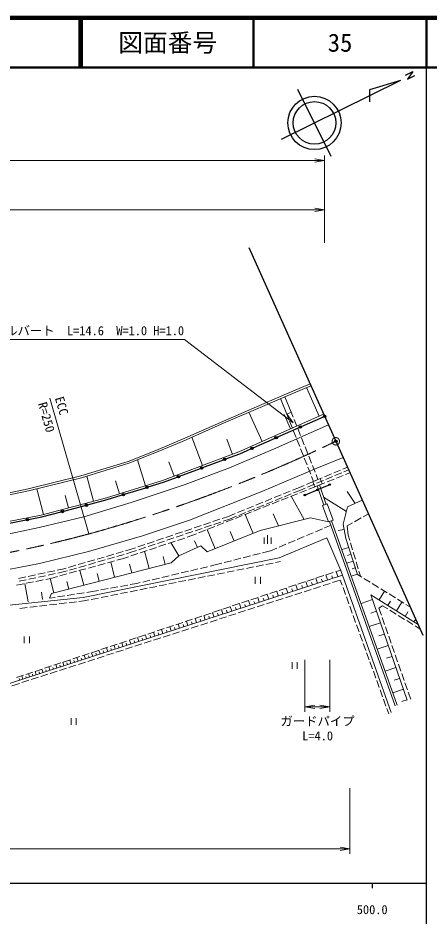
# Model space of a CAD drawing. Units: millimetres, scale not verified. Extents: x 40000 to 680000, y 20000 to 380000.
# Drawn here: x 496328 to 579500, y 198357 to 380000 of the extents above; entities that cross this region are included whole.
import ezdxf
from ezdxf.enums import TextEntityAlignment as Align

# ---------------------------------------------------------------- set-up
doc = ezdxf.new("R2010")
doc.units = ezdxf.units.MM
doc.header["$LTSCALE"] = 1000
doc.header["$PDMODE"] = 32
doc.header["$PDSIZE"] = 500
doc.linetypes.add('CHAIN', pattern=[18.5, 12, -1.5, 3.5, -1.5])
for name, color, linetype, lineweight in [('M-BMK', 2, 'CHAIN', 13), ('M-BMK-OTRS', 5, 'Continuous', 25), ('M-BMK-SRVR', 3, 'Continuous', 25), ('M-STR-HTXT', 7, 'Continuous', 13), ('M-STR-STRC', 7, 'Continuous', 25), ('M-TTL', 2, 'Continuous', 140), ('M-TTL-BAND', 7, 'Continuous', 25), ('M-TTL-LINE', 7, 'Continuous', 50), ('M-WORK', 1, 'Continuous', 13)]:
    doc.layers.add(name, color=color, linetype=linetype, lineweight=lineweight)
doc.layers.add('M-OTRS', color=6, linetype='Continuous')
doc.layers.add('M-TTL-TXT', color=7, linetype='Continuous')
doc.styles.add('ＭＳ ゴシック', font='')
doc.styles.get('ＭＳ ゴシック').set_extended_font_data('MS Gothic')

# ---------------------------------------------------------------- blocks, each defined once
blk = doc.blocks.new('open_arrow')
at = {"color": 0, "linetype": 'Continuous', "lineweight": -2}
blk.add_lwpolyline([(7.5, 1.25), (0, 0), (7.5, -1.25)], dxfattribs=at)

msp = doc.modelspace()

# ---------------------------------------------------------------- linework, layer by layer
at = {"layer": 'M-BMK'}
msp.add_circle((560644, 294374), 750, dxfattribs=at)
for centre, radius, start, end in [((430745, 564793), 300000, 285.44928, 295.65788), ((445965, 517117), 250000, 274.69067, 284.99788)]:
    msp.add_arc(centre, radius, start, end, dxfattribs=at)
at = {"layer": 'M-BMK-OTRS'}
for p, q in [((543024, 333565), (560644, 294374)), ((560644, 294374), (578264, 255183))]:
    msp.add_line(p, q, dxfattribs=at)
at = {"layer": 'M-BMK-SRVR'}
for p, q in [((574751, 368411), (576242, 369148)), ((576242, 369148), (575130, 367635)), ((573703, 367368), (549561, 355428)), ((573703, 367368), (567431, 365468)), ((575130, 367635), (576622, 368383)), ((559664, 352011), (552977, 365531)), ((567431, 365468), (567421, 363059))]:
    msp.add_line(p, q, dxfattribs=at)
for radius in [5387, 4309]:
    msp.add_circle((556320, 358771), radius, dxfattribs=at)
at = {"layer": 'M-OTRS'}
msp.add_point((560644, 294374), dxfattribs=at)
at = {"layer": 'M-STR-HTXT'}
for p, q in [((406843, 351200), (558367, 351200)), ((558367, 334490), (558367, 352200)), ((406843, 341200), (558367, 341200)), ((510661, 275633), (502804, 303132)), ((552027, 298085), (550806, 299779)), ((554370, 250174), (554370, 239680)), ((559405, 250174), (559405, 239680)), ((554370, 240680), (559405, 240680)), ((563505, 224250), (563505, 210930)), ((418893, 211930), (563505, 211930))]:
    msp.add_line(p, q, dxfattribs=at)
msp.add_lwpolyline([(552027, 298085), (530000, 315000), (487500, 315000)], dxfattribs=at)
at = {"layer": 'M-STR-STRC'}
for p, q in [((553695, 297378), (558138, 299338)), ((548794, 295216), (553238, 297176)), ((543894, 293053), (548337, 295014)), ((541215, 291871), (543436, 292851)), ((533716, 289066), (537931, 290643)), ((538399, 290818), (541215, 291871)), ((529033, 287314), (533248, 288891)), ((525749, 286085), (528565, 287139)), ((522678, 285139), (525749, 286085)), ((557026, 284623), (559267, 285572)), ((514351, 282572), (517422, 283519)), ((517900, 283666), (522200, 284991)), ((554508, 283558), (556749, 284506)), ((510413, 281530), (514351, 282572)), ((501158, 279081), (505096, 280123)), ((505579, 280251), (509930, 281402)), ((493584, 277610), (498001, 278468)), ((498492, 278563), (501158, 279081))]:
    msp.add_line(p, q, dxfattribs=at)
for centre, radius in [((558367, 299439), 250), ((558367, 299439), 200), ((558367, 299439), 150), ((558367, 299439), 100), ((553466, 297277), 250), ((553466, 297277), 200), ((553466, 297277), 150), ((553466, 297277), 100), ((548566, 295115), 250), ((548566, 295115), 200), ((548566, 295115), 150), ((548566, 295115), 100), ((543665, 292952), 250), ((543665, 292952), 200), ((543665, 292952), 150), ((543665, 292952), 100), ((538165, 290730), 250), ((538165, 290730), 200), ((538165, 290730), 150), ((538165, 290730), 100), ((533482, 288978), 250), ((533482, 288978), 200), ((533482, 288978), 150), ((533482, 288978), 100), ((528799, 287226), 250), ((528799, 287226), 200), ((528799, 287226), 150), ((528799, 287226), 100), ((522439, 285065), 250), ((522439, 285065), 200), ((522439, 285065), 150), ((559405, 285630), 150), ((559405, 285630), 120), ((559405, 285630), 100), ((517661, 283592), 250), ((517661, 283592), 200), ((517661, 283592), 150), ((517661, 283592), 100), ((522439, 285065), 100), ((554370, 283499), 150), ((554370, 283499), 120), ((554370, 283499), 100), ((556887, 284565), 150), ((556887, 284565), 120), ((556887, 284565), 100), ((510171, 281466), 250), ((510171, 281466), 200), ((510171, 281466), 150), ((510171, 281466), 100), ((505338, 280187), 250), ((505338, 280187), 200), ((505338, 280187), 150), ((505338, 280187), 100), ((498247, 278515), 250), ((498247, 278515), 200), ((498247, 278515), 150), ((498247, 278515), 100)]:
    msp.add_circle(centre, radius, dxfattribs=at)
at = {"layer": 'M-TTL'}
msp.add_line((680000, 380000), (40000, 380000), dxfattribs=at)
at = {"layer": 'M-TTL-BAND'}
for p, q in [((579000, 20000), (579000, 370000)), ((40000, 205000), (579000, 205000)), ((568000, 205000), (568000, 204000))]:
    msp.add_line(p, q, dxfattribs=at)
at = {"layer": 'M-TTL-LINE'}
for p, q in [((508747, 380000), (508747, 370000)), ((509247, 380000), (509247, 370000)), ((543997, 380000), (543997, 370000)), ((579000, 380000), (579000, 370000)), ((40000, 370000), (680000, 370000))]:
    msp.add_line(p, q, dxfattribs=at)
at = {"layer": 'M-WORK'}
for p, q in [((550172, 303762), (555427, 305978)), ((550330, 303394), (555583, 305609)), ((557263, 299456), (554689, 305228)), ((545648, 301804), (550172, 303762)), ((545807, 301437), (550330, 303394)), ((550330, 303394), (551615, 300270)), ((537295, 298193), (545648, 301804)), ((550702, 299895), (549424, 303002)), ((537455, 297827), (545807, 301437)), ((541019, 292213), (558176, 299864)), ((545720, 294309), (543069, 300253)), ((551491, 296883), (550205, 299769)), ((551615, 300270), (550702, 299895)), ((551104, 298887), (550702, 299895)), ((551615, 300270), (552014, 299266)), ((529617, 294800), (537295, 298193)), ((551846, 297030), (551290, 298423)), ((552198, 298801), (552752, 297407)), ((529776, 294433), (537455, 297827)), ((548049, 292802), (559156, 297685)), ((552587, 295172), (552031, 296566)), ((552937, 296943), (553491, 295549)), ((524222, 292516), (529617, 294800)), ((524373, 292146), (529776, 294433)), ((533643, 289468), (531510, 295199)), ((539743, 291738), (538608, 294788)), ((553329, 293315), (552773, 294708)), ((553675, 295084), (554229, 293690)), ((518632, 290319), (524222, 292516)), ((539098, 289005), (548049, 292802)), ((554070, 291457), (553514, 292851)), ((554414, 293225), (554968, 291831)), ((518764, 289941), (524373, 292146)), ((525586, 286470), (541019, 292213)), ((554811, 289600), (554255, 290993)), ((555152, 291367), (555706, 289973)), ((556796, 288910), (562111, 291113)), ((509061, 287361), (518632, 290319)), ((509167, 286975), (518764, 289941)), ((522116, 285394), (520494, 290621)), ((527912, 287336), (526846, 290201)), ((530147, 285609), (539098, 289005)), ((545687, 284248), (556796, 288910)), ((555553, 287742), (554997, 289136)), ((555891, 289508), (556445, 288114)), ((562052, 288766), (563001, 289166)), ((498381, 284772), (509061, 287361)), ((511630, 282258), (510289, 287322)), ((556140, 286271), (555738, 287278)), ((556524, 286433), (557906, 287016)), ((556629, 287649), (557028, 286646)), ((558367, 287210), (559749, 287794)), ((558598, 286657), (559980, 287240)), ((560209, 287988), (561591, 288571)), ((560441, 287435), (561823, 288018)), ((560763, 286920), (562156, 287474)), ((562284, 288212), (563234, 288613)), ((562621, 287659), (563505, 288011)), ((498470, 284382), (509167, 286975)), ((514231, 282947), (525586, 286470)), ((516889, 283771), (516078, 286385)), ((519238, 282012), (530147, 285609)), ((553272, 285060), (554221, 285461)), ((554681, 285655), (556063, 286238)), ((554913, 285102), (556295, 285685)), ((555187, 284704), (556581, 285258)), ((555972, 286200), (557460, 286828)), ((556412, 285156), (555972, 286200)), ((557900, 285784), (556412, 285156)), ((556756, 285879), (558138, 286463)), ((556849, 285376), (558207, 281462)), ((557045, 285443), (558439, 285997)), ((557321, 285540), (558679, 281626)), ((557460, 286828), (557900, 285784)), ((558904, 286182), (560298, 286736)), ((488266, 282619), (498381, 284772)), ((488347, 282227), (498470, 284382)), ((501503, 279575), (500123, 284783)), ((506566, 280917), (505896, 283448)), ((531034, 278414), (545687, 284248)), ((548171, 282978), (549559, 283545)), ((550022, 283734), (551411, 284301)), ((550242, 283176), (551631, 283742)), ((551470, 283226), (552864, 283781)), ((551874, 284490), (553272, 285060)), ((552094, 283931), (553502, 284506)), ((553328, 283965), (554722, 284519)), ((553502, 284506), (554452, 284907)), ((564548, 281822), (562931, 284215)), ((501049, 279455), (514231, 282947)), ((509661, 279133), (519238, 282012)), ((544467, 281467), (545856, 282033)), ((545894, 281010), (547288, 281564)), ((546319, 282222), (547708, 282789)), ((546539, 281664), (547927, 282231)), ((547753, 281749), (549147, 282303)), ((548390, 282420), (549779, 282987)), ((549611, 282488), (551005, 283042)), ((554264, 278590), (551614, 283284)), ((557955, 281367), (558911, 281709)), ((562768, 280172), (558176, 283075)), ((558911, 281709), (560086, 278427)), ((566001, 282459), (563004, 281144)), ((538903, 279196), (540301, 279766)), ((540764, 279955), (542153, 280522)), ((540984, 279397), (542372, 279964)), ((542177, 279533), (543571, 280087)), ((542616, 280711), (544004, 281278)), ((542835, 280152), (544224, 280719)), ((544036, 280271), (545429, 280826)), ((544687, 280908), (546076, 281475)), ((559129, 278085), (557955, 281367)), ((563004, 281144), (562155, 277642)), ((485421, 276388), (501049, 279455)), ((500616, 276937), (509661, 279133)), ((521524, 275244), (531034, 278414)), ((533852, 277493), (535273, 277972)), ((535747, 278132), (537169, 278611)), ((535942, 277564), (537363, 278043)), ((537642, 278771), (538903, 279196)), ((537837, 278203), (539113, 278633)), ((538460, 278055), (539854, 278609)), ((539113, 278633), (540521, 279208)), ((540318, 278794), (541712, 279348)), ((543883, 275751), (542329, 279593)), ((545303, 276325), (555548, 278914)), ((549041, 277270), (547932, 279698)), ((555548, 278914), (559129, 278085)), ((560086, 278427), (559129, 278085)), ((559389, 278178), (572669, 240887)), ((559766, 278313), (573046, 241021)), ((564449, 278118), (565751, 278864)), ((566184, 279113), (567235, 279715)), ((489427, 274619), (500616, 276937)), ((530062, 276215), (531483, 276694)), ((530256, 275647), (531677, 276126)), ((531957, 276854), (533378, 277333)), ((532151, 276286), (533573, 276765)), ((532884, 275839), (534278, 276393)), ((534046, 276925), (535468, 277404)), ((534601, 271997), (545303, 276325)), ((536199, 272643), (534626, 276531)), ((534743, 276578), (536137, 277132)), ((536601, 277316), (537995, 277870)), ((540041, 274197), (539264, 276118)), ((556534, 276074), (557917, 276655)), ((558378, 276848), (559669, 277391)), ((562353, 276537), (561129, 276318)), ((562155, 277642), (562683, 274694)), ((562965, 277267), (564016, 277869)), ((563139, 275374), (562965, 277267)), ((510601, 272073), (521524, 275244)), ((524376, 274298), (525797, 274777)), ((526271, 274937), (527693, 275416)), ((526466, 274369), (527887, 274849)), ((528166, 275576), (529588, 276055)), ((528361, 275008), (529782, 275487)), ((528636, 274341), (530059, 274813)), ((530534, 274970), (531535, 275303)), ((531535, 275303), (532420, 275654)), ((546144, 273661), (546144, 274886)), ((546844, 273661), (546844, 275411)), ((547544, 273661), (547544, 274886)), ((549193, 270815), (558845, 274878)), ((551002, 273751), (552385, 274332)), ((552846, 274526), (554229, 275106)), ((554690, 275300), (556073, 275881)), ((558845, 274878), (561640, 268232)), ((562683, 274694), (564999, 267467)), ((563452, 274336), (563139, 275374)), ((518851, 272435), (520112, 272861)), ((520586, 273020), (522007, 273499)), ((520780, 272453), (522201, 272932)), ((522481, 273659), (523902, 274138)), ((522675, 273092), (524097, 273571)), ((522941, 272451), (524365, 272924)), ((524570, 273730), (525992, 274210)), ((524839, 273081), (526263, 273553)), ((526737, 273711), (528161, 274183)), ((528866, 271182), (527273, 273888)), ((528902, 271214), (533318, 273215)), ((532679, 272925), (532076, 274254)), ((533318, 273215), (534601, 271997)), ((547405, 272241), (548696, 272784)), ((549157, 272977), (550541, 273558)), ((563248, 272930), (561843, 272479)), ((564028, 272421), (563596, 273858)), ((500664, 269649), (510601, 272073)), ((509501, 262773), (549193, 270815)), ((512338, 270552), (513779, 270969)), ((514259, 271108), (515700, 271524)), ((514421, 270530), (515862, 270947)), ((516180, 271663), (517621, 272080)), ((516343, 271086), (517784, 271502)), ((516352, 270340), (517668, 270702)), ((517668, 270702), (518670, 271034)), ((518102, 272219), (518851, 272435)), ((518264, 271641), (519030, 271863)), ((519030, 271863), (520306, 272293)), ((519144, 271192), (520568, 271664)), ((521043, 271822), (522466, 272294)), ((522853, 268644), (521963, 272127)), ((526094, 269472), (525680, 271093)), ((527293, 269778), (528902, 271214)), ((539984, 270339), (541437, 270711)), ((541921, 270835), (543374, 271208)), ((543858, 271332), (545311, 271705)), ((545796, 271829), (547405, 272241)), ((563699, 271524), (562996, 271299)), ((564604, 270506), (564172, 271942)), ((489581, 267518), (500664, 269649)), ((503104, 263600), (527293, 269778)), ((506574, 268885), (508015, 269302)), ((508495, 269441), (509936, 269858)), ((508657, 268863), (510098, 269280)), ((510416, 269997), (511857, 270413)), ((510568, 268746), (512014, 269144)), ((510579, 269419), (512020, 269836)), ((512496, 269277), (513942, 269675)), ((512500, 269974), (513941, 270391)), ((514424, 269808), (515870, 270207)), ((515887, 266865), (515089, 269991)), ((519370, 267755), (518925, 269496)), ((533240, 268666), (534700, 269010)), ((535187, 269124), (535953, 269305)), ((535953, 269305), (537562, 269718)), ((538046, 269842), (539499, 270214)), ((542546, 268673), (544017, 268968)), ((544507, 269066), (545978, 269361)), ((546468, 269459), (547939, 269754)), ((548429, 269852), (549450, 270057)), ((564149, 270119), (562834, 269697)), ((565180, 268591), (564748, 270027)), ((561966, 267312), (490368, 244016)), ((498381, 267063), (499849, 267372)), ((500338, 267475), (501806, 267784)), ((500464, 266888), (501931, 267198)), ((502295, 267887), (503763, 268197)), ((502421, 267301), (503888, 267610)), ((502986, 266656), (504302, 267019)), ((504253, 268300), (505344, 268530)), ((504378, 267713), (505489, 267947)), ((504784, 267152), (506230, 267550)), ((505344, 268530), (506093, 268747)), ((505489, 267947), (506256, 268169)), ((506712, 267683), (508158, 268081)), ((506736, 268308), (508177, 268724)), ((508640, 268214), (510086, 268613)), ((509635, 265268), (508867, 268277)), ((512761, 266067), (512362, 267630)), ((525453, 266831), (526913, 267175)), ((527400, 267289), (528860, 267634)), ((529347, 267748), (530807, 268092)), ((531293, 268207), (532753, 268551)), ((534702, 267100), (536173, 267395)), ((536663, 267493), (538134, 267788)), ((538624, 267887), (540095, 268181)), ((540585, 268280), (542056, 268575)), ((556761, 266734), (558184, 267206)), ((558952, 266331), (558620, 267351)), ((558659, 267364), (560082, 267836)), ((559984, 266667), (559816, 267183)), ((560557, 267994), (561596, 268338)), ((561016, 267003), (560680, 268035)), ((561640, 268232), (571823, 239491)), ((564993, 267487), (563761, 267093)), ((564571, 268803), (563913, 268592)), ((564999, 267467), (565893, 266915)), ((565636, 267074), (565324, 268112)), ((496054, 265263), (497525, 265559)), ((496424, 266650), (497892, 266960)), ((496550, 266063), (498017, 266373)), ((498363, 261893), (497727, 265599)), ((498015, 265657), (499486, 265953)), ((498507, 266476), (499974, 266785)), ((499976, 266051), (501446, 266347)), ((501937, 266445), (502986, 266656)), ((503618, 263732), (502877, 266634)), ((506626, 264500), (506242, 266004)), ((517051, 265026), (518527, 265294)), ((519019, 265384), (520307, 265618)), ((520307, 265618), (521073, 265798)), ((521560, 265913), (523020, 266257)), ((523507, 266372), (524967, 266716)), ((524897, 265134), (526368, 265429)), ((526858, 265528), (528329, 265823)), ((528819, 265921), (530290, 266216)), ((530780, 266314), (532251, 266609)), ((532741, 266707), (534212, 267002)), ((544331, 266953), (544331, 265553)), ((545381, 265553), (545381, 266953)), ((551066, 264845), (552490, 265317)), ((552903, 264363), (552582, 265348)), ((552964, 265474), (554388, 265947)), ((554896, 265011), (554571, 266008)), ((554862, 266104), (556286, 266577)), ((555904, 265339), (555740, 265843)), ((556912, 265667), (556584, 266675)), ((557932, 265999), (557766, 266509)), ((558046, 265179), (559474, 265638)), ((559950, 265791), (561540, 266303)), ((561540, 266303), (561922, 265250)), ((566319, 266652), (567595, 265863)), ((568020, 265601), (569296, 264812)), ((501316, 262400), (501062, 263876)), ((502734, 262643), (503104, 263600)), ((506294, 263199), (507776, 263431)), ((508270, 263508), (509752, 263739)), ((510246, 263816), (511335, 263987)), ((511335, 263987), (512623, 264221)), ((513115, 264310), (514591, 264579)), ((515083, 264668), (516559, 264936)), ((515093, 263169), (516563, 263464)), ((517054, 263562), (518524, 263857)), ((519014, 263955), (520485, 264250)), ((520975, 264348), (522446, 264643)), ((522936, 264741), (524407, 265036)), ((545371, 262955), (546795, 263427)), ((547063, 262463), (546754, 263414)), ((547269, 263585), (548693, 264057)), ((548987, 263089), (548674, 264051)), ((549168, 264215), (550591, 264687)), ((549960, 263406), (549802, 263892)), ((550933, 263722), (550617, 264695)), ((551918, 264043), (551758, 264535)), ((552334, 263341), (553762, 263800)), ((553899, 264687), (553737, 265185)), ((554238, 263954), (555666, 264413)), ((556142, 264566), (557570, 265026)), ((562092, 264780), (562604, 263370)), ((569380, 262282), (570487, 264055)), ((569721, 264549), (570997, 263761)), ((571423, 263498), (572699, 262709)), ((494568, 261242), (509501, 262773)), ((502734, 262643), (503823, 262813)), ((504317, 262891), (505800, 263122)), ((504676, 261505), (506166, 261677)), ((506663, 261734), (508153, 261906)), ((508650, 261963), (509660, 262079)), ((509660, 262079), (510680, 262284)), ((511171, 262382), (512641, 262677)), ((513132, 262776), (514602, 263070)), ((541575, 261695), (542998, 262168)), ((543282, 261233), (542980, 262162)), ((543473, 262325), (544897, 262797)), ((544222, 261539), (544069, 262008)), ((545162, 261844), (544856, 262784)), ((546112, 262154), (545958, 262629)), ((546623, 261503), (548051, 261963)), ((548025, 262776), (547868, 263257)), ((548527, 262116), (549955, 262575)), ((550431, 262728), (551858, 263188)), ((562774, 262900), (563286, 261490)), ((568071, 262357), (565734, 261552)), ((575083, 241997), (567745, 263303)), ((567745, 263303), (577295, 257338)), ((571149, 261177), (571701, 262062)), ((572918, 260072), (574023, 261841)), ((573124, 262447), (574400, 261658)), ((496729, 260589), (498219, 260761)), ((498715, 260818), (500206, 260990)), ((500702, 261047), (502192, 261219)), ((502689, 261276), (504179, 261448)), ((535880, 259806), (537304, 260278)), ((537774, 259441), (537483, 260337)), ((537778, 260435), (539202, 260908)), ((538682, 259736), (538534, 260190)), ((539589, 260031), (539294, 260938)), ((539677, 261065), (541100, 261538)), ((540507, 260330), (540357, 260789)), ((540911, 259665), (542339, 260125)), ((541425, 260628), (541126, 261546)), ((542353, 260931), (542202, 261395)), ((542815, 260278), (544243, 260737)), ((544719, 260891), (546147, 261350)), ((563457, 261020), (563968, 259610)), ((568876, 260020), (567707, 259618)), ((569355, 260640), (570109, 261118)), ((569855, 259206), (569355, 260640)), ((570109, 261118), (571152, 260472)), ((571576, 260208), (572851, 259418)), ((574682, 258970), (575234, 259852)), ((574825, 261395), (575720, 260843)), ((530185, 257916), (531609, 258388)), ((530725, 257147), (530447, 258003)), ((532084, 258546), (533507, 259018)), ((532457, 257711), (532175, 258576)), ((533333, 257996), (533190, 258434)), ((534209, 258281), (533924, 259156)), ((533982, 259176), (535406, 259648)), ((535095, 258569), (534951, 259012)), ((535200, 257828), (536627, 258287)), ((535981, 258857), (535693, 259743)), ((536878, 259149), (536732, 259597)), ((537103, 258440), (538531, 258900)), ((539007, 259053), (540435, 259512)), ((564139, 259140), (564651, 257730)), ((570514, 257318), (570020, 258734)), ((573276, 259154), (574551, 258363)), ((574976, 258100), (576250, 257309)), ((576447, 257867), (576802, 258435)), ((524491, 256026), (525914, 256499)), ((525651, 255496), (525382, 256322)), ((526487, 255768), (526351, 256186)), ((526389, 256656), (527813, 257129)), ((527323, 256040), (527051, 256876)), ((528168, 256315), (528031, 256738)), ((528287, 257286), (529711, 257759)), ((529014, 256590), (528739, 257436)), ((529488, 255990), (530916, 256449)), ((529870, 256869), (529731, 257297)), ((531392, 256602), (532820, 257062)), ((531591, 257429), (531450, 257862)), ((533296, 257215), (534724, 257674)), ((564821, 257260), (565333, 255850)), ((569681, 257683), (567393, 256895)), ((571172, 255429), (570678, 256845)), ((576675, 257045), (577718, 256399)), ((497599, 254928), (497599, 253528)), ((498649, 253528), (498649, 254928)), ((518796, 254137), (520220, 254609)), ((520752, 253902), (520493, 254700)), ((520694, 254767), (522118, 255239)), ((521559, 254165), (521428, 254568)), ((522366, 254427), (522104, 255234)), ((522592, 255397), (524016, 255869)), ((523183, 254693), (523050, 255101)), ((523999, 254959), (523733, 255775)), ((523776, 254152), (525204, 254611)), ((524825, 255227), (524691, 255641)), ((525680, 254765), (527108, 255224)), ((527584, 255377), (529012, 255837)), ((565503, 255380), (566015, 253970)), ((570469, 255395), (569325, 255001)), ((571831, 253541), (571337, 254957)), ((513101, 252247), (514525, 252720)), ((514482, 251862), (514235, 252623)), ((515000, 252877), (516423, 253350)), ((515252, 252113), (515127, 252498)), ((516022, 252363), (515772, 253133)), ((516801, 252617), (516675, 253006)), ((516898, 253507), (518321, 253979)), ((517580, 252870), (517327, 253649)), ((518065, 252314), (519493, 252774)), ((518369, 253127), (518240, 253521)), ((519157, 253383), (518901, 254172)), ((519955, 253643), (519825, 254042)), ((519969, 252927), (521397, 253386)), ((521872, 253539), (523300, 253999)), ((566186, 253500), (566697, 252090)), ((571257, 253107), (569017, 252336)), ((572489, 251652), (571995, 253069)), ((507407, 250358), (508830, 250830)), ((509305, 250988), (510729, 251460)), ((509969, 250394), (509730, 251129)), ((510712, 250636), (510591, 251007)), ((511203, 251617), (512627, 252090)), ((511456, 250878), (511214, 251621)), ((512208, 251122), (512085, 251498)), ((512353, 250476), (513781, 250936)), ((512960, 251367), (512715, 252119)), ((513721, 251615), (513597, 251995)), ((514257, 251089), (515685, 251548)), ((516161, 251701), (517589, 252161)), ((566868, 251620), (567380, 250210)), ((572029, 250867), (570908, 250481)), ((573148, 249764), (572654, 251180)), ((501712, 248468), (503136, 248941)), ((503610, 249098), (505034, 249570)), ((504192, 248514), (503964, 249215)), ((504902, 248745), (504786, 249100)), ((505611, 248976), (505380, 249685)), ((505508, 249728), (506932, 250200)), ((506329, 249209), (506212, 249568)), ((506642, 248638), (508069, 249098)), ((507047, 249443), (506813, 250161)), ((507773, 249679), (507655, 250042)), ((508499, 249916), (508263, 250642)), ((508545, 249251), (509973, 249711)), ((509234, 250155), (509114, 250522)), ((510449, 249864), (511877, 250323)), ((551794, 249735), (551794, 248335)), ((552844, 248335), (552844, 249735)), ((567550, 249740), (568062, 248330)), ((573806, 247875), (573313, 249292)), ((496017, 246579), (497441, 247051)), ((497915, 247208), (499339, 247681)), ((498680, 246721), (498462, 247390)), ((499357, 246941), (499247, 247280)), ((499814, 247838), (501237, 248311)), ((500034, 247161), (499814, 247838)), ((500719, 247384), (500607, 247727)), ((500930, 246801), (502358, 247260)), ((501404, 247607), (501181, 248292)), ((502097, 247833), (501984, 248179)), ((502790, 248058), (502564, 248751)), ((502834, 247413), (504262, 247873)), ((503491, 248286), (503377, 248637)), ((504738, 248026), (506166, 248485)), ((568232, 247860), (568744, 246450)), ((572800, 248626), (570606, 247871)), ((574465, 245987), (573971, 247403)), ((495056, 244911), (496646, 245422)), ((496681, 246070), (496573, 246401)), ((497122, 245575), (498550, 246035)), ((497342, 246285), (497127, 246947)), ((498011, 246503), (497902, 246838)), ((499026, 246188), (500454, 246648)), ((568915, 245980), (569426, 244570)), ((573556, 246433), (572459, 246055)), ((575124, 244098), (574630, 245515)), ((569597, 244100), (570109, 242690)), ((574311, 244239), (572163, 243499)), ((575788, 242192), (575288, 243626)), ((570279, 242220), (570791, 240810)), ((575051, 242091), (573977, 241721)), ((570961, 240340), (571343, 239288)), ((507085, 238406), (507085, 237006)), ((508135, 237006), (508135, 238406))]:
    msp.add_line(p, q, dxfattribs=at)

# ---------------------------------------------------------------- block references
at = {"layer": 'M-STR-HTXT', "xscale": 267, "yscale": 267, "rotation": 180}
for p in [(558367, 351200), (558367, 341200), (559405, 240680), (563505, 211930)]:
    msp.add_blockref('open_arrow', p, dxfattribs=at)
at = {"layer": 'M-STR-HTXT', "xscale": 267, "yscale": 267}
msp.add_blockref('open_arrow', (554370, 240680), dxfattribs=at)

# ---------------------------------------------------------------- texts
at = {"layer": 'M-STR-HTXT', "style": 'ＭＳ ゴシック'}
for s, p in [('BOXカルバート\u3000L=14.6\u3000W=1.0 H=1.0', (487500, 316750)), ('ガードパイプ', (549437, 237777))]:
    msp.add_text(s, height=1833, dxfattribs=at).set_placement(p, align=Align.MIDDLE_LEFT)
for s, p in [('ECC', (504666, 303364)), ('R=250', (501250, 302253))]:
    msp.add_text(s, height=1833, rotation=285.946, dxfattribs=at).set_placement(p, align=Align.MIDDLE_LEFT)
msp.add_text('L=4.0', height=1833, dxfattribs=at).set_placement((556949, 233341), align=Align.BOTTOM_CENTER)
at = {"layer": 'M-TTL-BAND', "style": 'ＭＳ ゴシック'}
msp.add_text('500.0', height=1833, dxfattribs=at).set_placement((568000, 198195), align=Align.BOTTOM_CENTER)
at = {"layer": 'M-TTL-TXT', "style": 'ＭＳ ゴシック'}
for s, p in [('図面番号', (526622, 375000)), ('35', (561497, 375000))]:
    msp.add_text(s, height=3666, dxfattribs=at).set_placement(p, align=Align.MIDDLE_CENTER)

doc.saveas('drawing.dxf')
